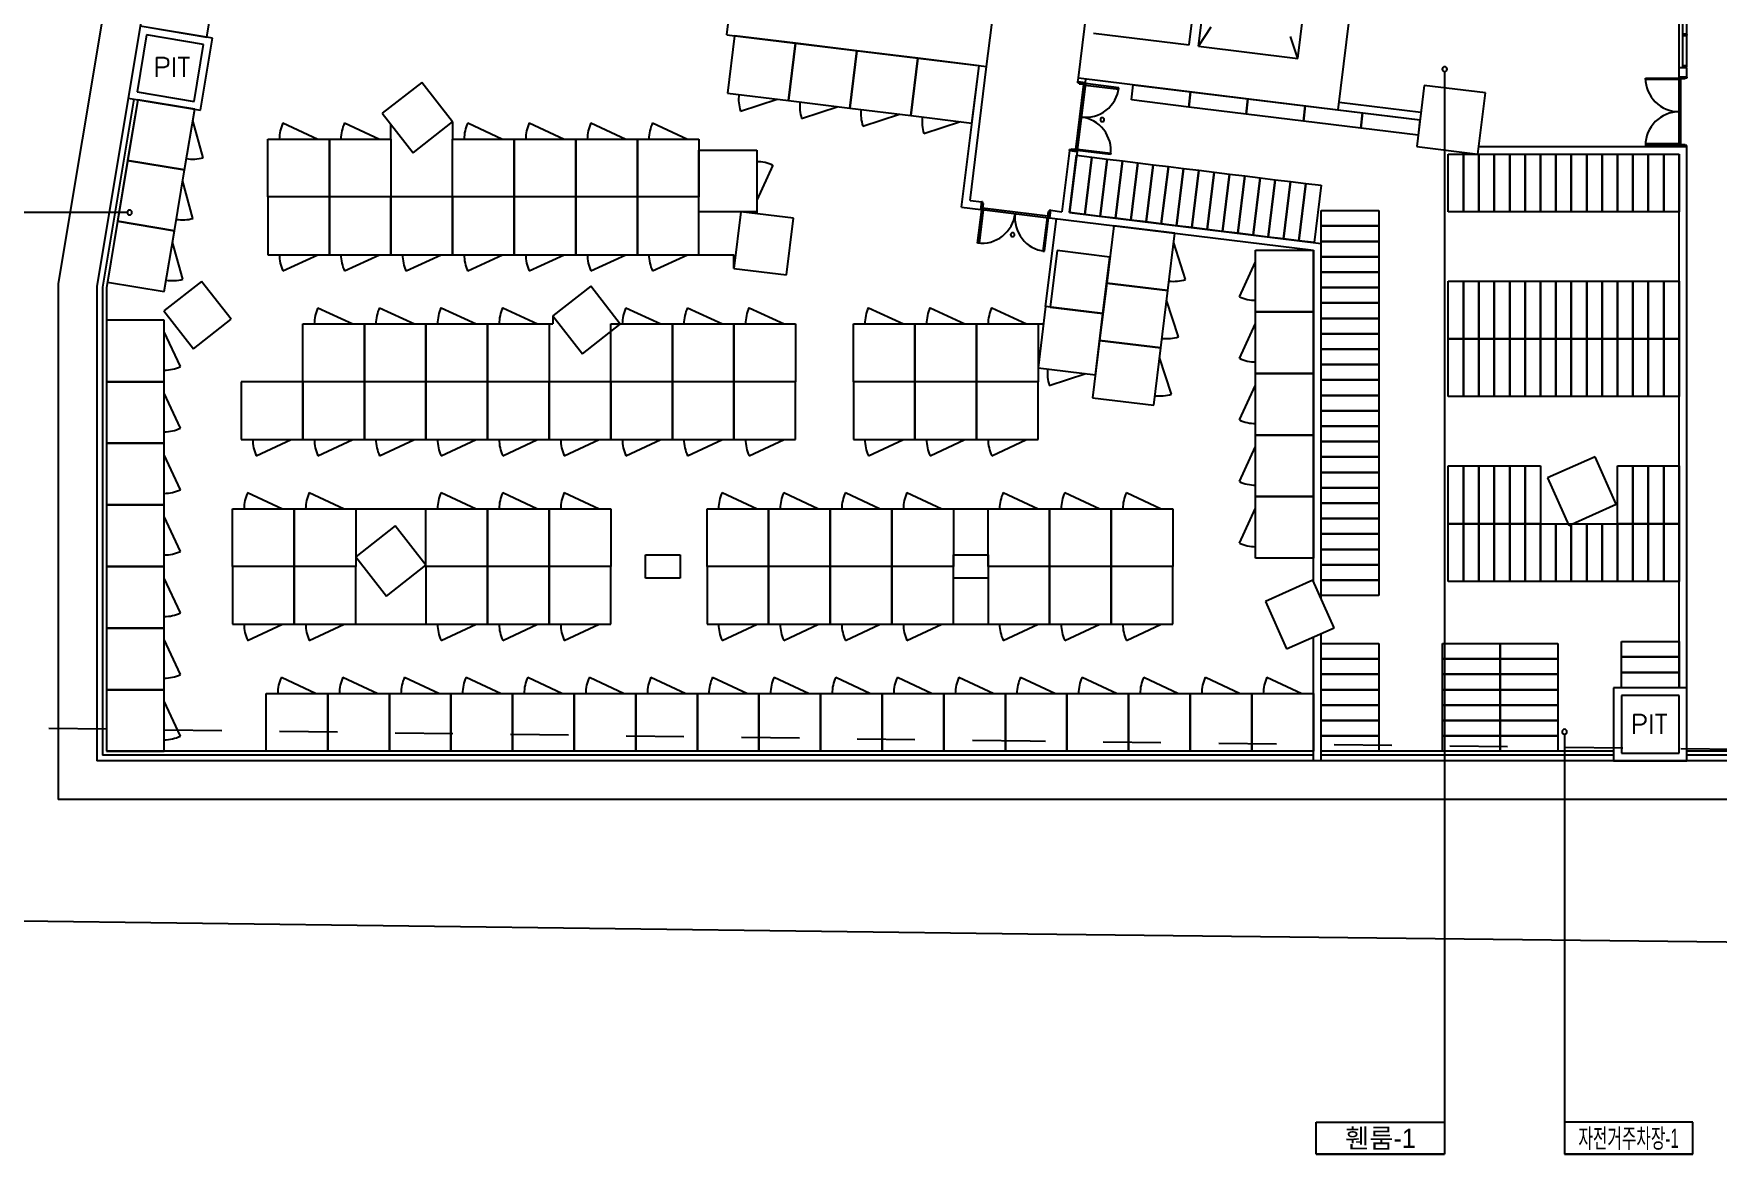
# Model space of a CAD drawing. Header units: millimetres. Extents: x -7614 to 421357, y 87385 to 341757.
# Drawn here: x 75330 to 119063, y 140557 to 169668 of the extents above; entities that cross this region are included whole.
import ezdxf
from ezdxf.enums import TextEntityAlignment as Align

# ---------------------------------------------------------------- set-up
doc = ezdxf.new("R2010")
doc.units = ezdxf.units.MM
doc.header["$LTSCALE"] = 600
doc.header["$MEASUREMENT"] = 0
doc.linetypes.add('HIDDEN', pattern=[2, 1, -1])
for name, color, linetype in [('e-plan', 9, 'CONTINUOUS'), ('e-room-box', 7, 'CONTINUOUS'), ('e-text', 6, 'CONTINUOUS')]:
    doc.layers.add(name, color=color, linetype=linetype)
doc.styles.add('kiahn', font='romans.shx', dxfattribs={"bigfont": 'cadhs.shx'})
doc.styles.add('돋움', font='Dotum.ttf')

msp = doc.modelspace()

# ---------------------------------------------------------------- linework, layer by layer
at = {"layer": 'e-plan'}
for p, q in [((79456, 184071), (75970, 163180)), ((80422, 183783), (76970, 163097)), ((93334, 169639), (94163, 176389)), ((100084, 168811), (100912, 175560)), ((102466, 168518), (103295, 175267)), ((105342, 169374), (106000, 174734)), ((105590, 169344), (106248, 174703)), ((108170, 169027), (108828, 174386)), ((109215, 167689), (110044, 174439)), ((118070, 168784), (118070, 173784)), ((118170, 168814), (118170, 173754)), ((118270, 168814), (118270, 173754)), ((79826, 169579), (80089, 171157)), ((78100, 169867), (77787, 167993)), ((79974, 169554), (78100, 169867)), ((78347, 169826), (79826, 169579)), ((78264, 169637), (78018, 168157)), ((79744, 169390), (78264, 169637)), ((79497, 167910), (79744, 169390)), ((79662, 167680), (79974, 169554)), ((93334, 169639), (100084, 168811)), ((93533, 169615), (93350, 168126)), ((95121, 169420), (93533, 169615)), ((94938, 167931), (95121, 169420)), ((95121, 169420), (94938, 167931)), ((96709, 169225), (95121, 169420)), ((102860, 169679), (105342, 169374)), ((105590, 169344), (108170, 169027)), ((118170, 169657), (118170, 169617)), ((118270, 169657), (118170, 169657)), ((118170, 169617), (118270, 169617)), ((118270, 169617), (118270, 169657)), ((96709, 169225), (96526, 167736)), ((96526, 167736), (96709, 169225)), ((98297, 169030), (96709, 169225)), ((98297, 169030), (98114, 167541)), ((98114, 167541), (98297, 169030)), ((99885, 168835), (98297, 169030)), ((99434, 165163), (99885, 168835)), ((99657, 165337), (100084, 168811)), ((99702, 167346), (99885, 168835)), ((118170, 168834), (118170, 168794)), ((118270, 168834), (118170, 168834)), ((118270, 168794), (118270, 168834)), ((85410, 168399), (84386, 167599)), ((86211, 167375), (85410, 168399)), ((102454, 168419), (102451, 168394)), ((102451, 168394), (102454, 168419)), ((102451, 168394), (102490, 168389)), ((102490, 168389), (102451, 168394)), ((102454, 168419), (102466, 168518)), ((102454, 168419), (102652, 168394)), ((102652, 168394), (102454, 168419)), ((102454, 168419), (102652, 168394)), ((102466, 168518), (109215, 167689)), ((102490, 168389), (102488, 168369)), ((102488, 168369), (102490, 168389)), ((102607, 168355), (102609, 168375)), ((102609, 168375), (102607, 168355)), ((102609, 168375), (102649, 168370)), ((102649, 168370), (102609, 168375)), ((102649, 168370), (102652, 168394)), ((102652, 168394), (102649, 168370)), ((102652, 168394), (102664, 168494)), ((117195, 168514), (118070, 168514)), ((117195, 168474), (117195, 168514)), ((118070, 168474), (117195, 168474)), ((118070, 168539), (118070, 168784)), ((118270, 168784), (118070, 168784)), ((118270, 168539), (118070, 168539)), ((118070, 168514), (118070, 168539)), ((118070, 168539), (118270, 168539)), ((118070, 166764), (118070, 168514)), ((118070, 168514), (118070, 168474)), ((118110, 168514), (118070, 168514)), ((118110, 168494), (118110, 168514)), ((118110, 168494), (118110, 166784)), ((118230, 168494), (118110, 168494)), ((118170, 168794), (118270, 168794)), ((118270, 168514), (118230, 168514)), ((118230, 168514), (118230, 168494)), ((118270, 168539), (118270, 168784)), ((118270, 168539), (118270, 168514)), ((77935, 167968), (77120, 163085)), ((78034, 167952), (77220, 163077)), ((78034, 167952), (77770, 166374)), ((77787, 167993), (79662, 167680)), ((78018, 168157), (79497, 167910)), ((79513, 167705), (78034, 167952)), ((93350, 168126), (94938, 167931)), ((93689, 167659), (94640, 167968)), ((102607, 168355), (102399, 166657)), ((102399, 166657), (102607, 168355)), ((102436, 166633), (102649, 168370)), ((102649, 168370), (102436, 166633)), ((102488, 168369), (102607, 168355)), ((102607, 168355), (102488, 168369)), ((102649, 168370), (102644, 168330)), ((102649, 168370), (102644, 168330)), ((102644, 168330), (103513, 168223)), ((102644, 168330), (103513, 168223)), ((103518, 168263), (102649, 168370)), ((103518, 168263), (102649, 168370)), ((103513, 168223), (103518, 168263)), ((103513, 168223), (103518, 168263)), ((103842, 167946), (103891, 168343)), ((105331, 167763), (103842, 167946)), ((103891, 168343), (105380, 168160)), ((105380, 168160), (105331, 167763)), ((105332, 167763), (105381, 168160)), ((105381, 168160), (106869, 167977)), ((106869, 167977), (106821, 167580)), ((106822, 167580), (106871, 167977)), ((106871, 167977), (108359, 167794)), ((111449, 168322), (111254, 166734)), ((113037, 168127), (111449, 168322)), ((112842, 166539), (113037, 168127)), ((79250, 166127), (79513, 167705)), ((84386, 167599), (85186, 166574)), ((94938, 167931), (96526, 167736)), ((95277, 167464), (96229, 167773)), ((96526, 167736), (98114, 167541)), ((96865, 167269), (97817, 167578)), ((98114, 167541), (99702, 167346)), ((106821, 167580), (105332, 167763)), ((108311, 167397), (106822, 167580)), ((108359, 167794), (108311, 167397)), ((108312, 167397), (108360, 167794)), ((108360, 167794), (109849, 167612)), ((109215, 167689), (111340, 167428)), ((109240, 167888), (111364, 167627)), ((109849, 167612), (109800, 167215)), ((109801, 167214), (109850, 167611)), ((109850, 167611), (111339, 167429)), ((79732, 166445), (79464, 167409)), ((81804, 167349), (82711, 166927)), ((83404, 167349), (84311, 166927)), ((84611, 166927), (84611, 167311)), ((85186, 166574), (86211, 167375)), ((86211, 167375), (86211, 166927)), ((86604, 167349), (87511, 166927)), ((88204, 167349), (89111, 166927)), ((89804, 167349), (90711, 166927)), ((91404, 167349), (92311, 166927)), ((98453, 167074), (99405, 167383)), ((109800, 167215), (108312, 167397)), ((111290, 167032), (109801, 167214)), ((111339, 167429), (111290, 167032)), ((81411, 166927), (83011, 166927)), ((81411, 165427), (81411, 166927)), ((83011, 166927), (83011, 165427)), ((83011, 166927), (84611, 166927)), ((83011, 165427), (83011, 166927)), ((84611, 166927), (84611, 165427)), ((86211, 166927), (87811, 166927)), ((86211, 165427), (86211, 166927)), ((87811, 166927), (87811, 165427)), ((87811, 166927), (89411, 166927)), ((87811, 165427), (87811, 166927)), ((89411, 166927), (89411, 165427)), ((89411, 166927), (91011, 166927)), ((89411, 165427), (89411, 166927)), ((91011, 166927), (91011, 165427)), ((91011, 166927), (92611, 166927)), ((91011, 165427), (91011, 166927)), ((92611, 166927), (92611, 165427)), ((92611, 165041), (92611, 166641)), ((92611, 166641), (94111, 166641)), ((94111, 166641), (94111, 165041)), ((102234, 166632), (102039, 165044)), ((102234, 166632), (102237, 166657)), ((102237, 166657), (102234, 166632)), ((102234, 166632), (102433, 166608)), ((102433, 166608), (102234, 166632)), ((102234, 166632), (102433, 166608)), ((102237, 166657), (102277, 166652)), ((102277, 166652), (102237, 166657)), ((102277, 166652), (102279, 166672)), ((102279, 166672), (102277, 166652)), ((102279, 166672), (102399, 166657)), ((102399, 166657), (102279, 166672)), ((102399, 166657), (102396, 166638)), ((102396, 166638), (102399, 166657)), ((102396, 166638), (102436, 166633)), ((102436, 166633), (102396, 166638)), ((102436, 166633), (102433, 166608)), ((102433, 166608), (102436, 166633)), ((102436, 166633), (102441, 166672)), ((102436, 166633), (102441, 166672)), ((103304, 166526), (102436, 166633)), ((103304, 166526), (102436, 166633)), ((102441, 166672), (103309, 166566)), ((102441, 166672), (103309, 166566)), ((111254, 166734), (112842, 166539)), ((112866, 166739), (118270, 166739)), ((118070, 166804), (117195, 166804)), ((117195, 166804), (117195, 166764)), ((117195, 166764), (118070, 166764)), ((118070, 166764), (118070, 166804)), ((118110, 166764), (118070, 166764)), ((118070, 166764), (118070, 166739)), ((118070, 166739), (118270, 166739)), ((118070, 166739), (118270, 166739)), ((118230, 166784), (118110, 166784)), ((118110, 166784), (118110, 166764)), ((118230, 166764), (118230, 166784)), ((118270, 166764), (118230, 166764)), ((118270, 166739), (118270, 166764)), ((118270, 151027), (118270, 166739)), ((77770, 166374), (77507, 164795)), ((77770, 166374), (79250, 166127)), ((79250, 166127), (77770, 166374)), ((94533, 166248), (94111, 165341)), ((102433, 166608), (102238, 165020)), ((102238, 165020), (102421, 166509)), ((102421, 166509), (102818, 166460)), ((102818, 166460), (102635, 164971)), ((102635, 164971), (102818, 166460)), ((102818, 166460), (103215, 166411)), ((103032, 164922), (103215, 166411)), ((103215, 166411), (103032, 164922)), ((103215, 166411), (103612, 166362)), ((103309, 166566), (103304, 166526)), ((103309, 166566), (103304, 166526)), ((103612, 166362), (103429, 164874)), ((103429, 164874), (103612, 166362)), ((103612, 166362), (104009, 166314)), ((103826, 164825), (104009, 166314)), ((104009, 166314), (103826, 164825)), ((104009, 166314), (104406, 166265)), ((104223, 164776), (104406, 166265)), ((104406, 166265), (104223, 164776)), ((104406, 166265), (104803, 166216)), ((104803, 166216), (104620, 164727)), ((104620, 164727), (104803, 166216)), ((104803, 166216), (105200, 166167)), ((112070, 166539), (112470, 166539)), ((112070, 165039), (112070, 166539)), ((112470, 166539), (112470, 165039)), ((112470, 166539), (112870, 166539)), ((112470, 165039), (112470, 166539)), ((112842, 166539), (118070, 166539)), ((112870, 166539), (113270, 166539)), ((112870, 165039), (112870, 166539)), ((112870, 166539), (112870, 165039)), ((113270, 166539), (113270, 165039)), ((113270, 166539), (113670, 166539)), ((113270, 165039), (113270, 166539)), ((113670, 166539), (113670, 165039)), ((113670, 166539), (114070, 166539)), ((113670, 165039), (113670, 166539)), ((114070, 166539), (114470, 166539)), ((114070, 165039), (114070, 166539)), ((114070, 166539), (114070, 165039)), ((114470, 166539), (114470, 165039)), ((114470, 166539), (114870, 166539)), ((114470, 165039), (114470, 166539)), ((114870, 166539), (114870, 165039)), ((114870, 166539), (115270, 166539)), ((114870, 165039), (114870, 166539)), ((115270, 166539), (115670, 166539)), ((115270, 165039), (115270, 166539)), ((115270, 166539), (115270, 165039)), ((115670, 166539), (116070, 166539)), ((115670, 165039), (115670, 166539)), ((115670, 166539), (115670, 165039)), ((116070, 166539), (116070, 165039)), ((116070, 166539), (116470, 166539)), ((116070, 165039), (116070, 166539)), ((116470, 166539), (116470, 165039)), ((116470, 166539), (116870, 166539)), ((116470, 165039), (116470, 166539)), ((116870, 166539), (117270, 166539)), ((116870, 165039), (116870, 166539)), ((116870, 166539), (116870, 165039)), ((117270, 166539), (117270, 165039)), ((117270, 166539), (117670, 166539)), ((117270, 165039), (117270, 166539)), ((117670, 166539), (117670, 165039)), ((117670, 166539), (118070, 166539)), ((117670, 165039), (117670, 166539)), ((118070, 152677), (118070, 166539)), ((118070, 166539), (118070, 165039)), ((78987, 164549), (79250, 166127)), ((79468, 164867), (79201, 165831)), ((105017, 164679), (105200, 166167)), ((105200, 166167), (105017, 164679)), ((105200, 166167), (105597, 166119)), ((105597, 166119), (105414, 164630)), ((105414, 164630), (105597, 166119)), ((105597, 166119), (105994, 166070)), ((105811, 164581), (105994, 166070)), ((105994, 166070), (105811, 164581)), ((105994, 166070), (106391, 166021)), ((106208, 164532), (106391, 166021)), ((106391, 166021), (106208, 164532)), ((106391, 166021), (106788, 165972)), ((106788, 165972), (106605, 164484)), ((106605, 164484), (106788, 165972)), ((106788, 165972), (107185, 165924)), ((107002, 164435), (107185, 165924)), ((107185, 165924), (107002, 164435)), ((107185, 165924), (107582, 165875)), ((107399, 164386), (107582, 165875)), ((107582, 165875), (107399, 164386)), ((107582, 165875), (107979, 165826)), ((107796, 164337), (107979, 165826)), ((107979, 165826), (107796, 164337)), ((107979, 165826), (108376, 165777)), ((108193, 164289), (108376, 165777)), ((108376, 165777), (108193, 164289)), ((108376, 165777), (108773, 165729)), ((83011, 165427), (81411, 165427)), ((81411, 165427), (81411, 163927)), ((83011, 165427), (81411, 165427)), ((83011, 163927), (83011, 165427)), ((84611, 165427), (83011, 165427)), ((83011, 165427), (83011, 163927)), ((84611, 165427), (83011, 165427)), ((84611, 163927), (84611, 165427)), ((86211, 165427), (84611, 165427)), ((84611, 165427), (84611, 163927)), ((86211, 163927), (86211, 165427)), ((87811, 165427), (86211, 165427)), ((86211, 165427), (86211, 163927)), ((87811, 165427), (86211, 165427)), ((87811, 163927), (87811, 165427)), ((89411, 165427), (87811, 165427)), ((87811, 165427), (87811, 163927)), ((89411, 165427), (87811, 165427)), ((89411, 163927), (89411, 165427)), ((91011, 165427), (89411, 165427)), ((89411, 165427), (89411, 163927)), ((91011, 165427), (89411, 165427)), ((91011, 163927), (91011, 165427)), ((92611, 165427), (91011, 165427)), ((91011, 165427), (91011, 163927)), ((92611, 165427), (91011, 165427)), ((92611, 163927), (92611, 165427)), ((99657, 165337), (99955, 165300)), ((108773, 165729), (108590, 164240)), ((94111, 165041), (92611, 165041)), ((93697, 165041), (93516, 163572)), ((95066, 164873), (93697, 165041)), ((94111, 165041), (94111, 164990)), ((94886, 163404), (95066, 164873)), ((99434, 165163), (99931, 165102)), ((99849, 164230), (99955, 165099)), ((99849, 164230), (99955, 165099)), ((99995, 165094), (99888, 164225)), ((99995, 165094), (99888, 164225)), ((99955, 165300), (99931, 165102)), ((99931, 165102), (99955, 165300)), ((99955, 165300), (99931, 165102)), ((99955, 165099), (99931, 165102)), ((99931, 165102), (99955, 165099)), ((99955, 165300), (99980, 165297)), ((99980, 165297), (99955, 165300)), ((99960, 165138), (99955, 165099)), ((99955, 165099), (99960, 165138)), ((99955, 165099), (101692, 164885)), ((99955, 165099), (101692, 164885)), ((99955, 165099), (99995, 165094)), ((99955, 165099), (99995, 165094)), ((99980, 165136), (99960, 165138)), ((99960, 165138), (99980, 165136)), ((99980, 165297), (99975, 165257)), ((99975, 165257), (99980, 165297)), ((99975, 165257), (99995, 165255)), ((99995, 165255), (99975, 165257)), ((99995, 165255), (99980, 165136)), ((99980, 165136), (99995, 165255)), ((101677, 164927), (99980, 165136)), ((101677, 164927), (99980, 165136)), ((101653, 164890), (101546, 164022)), ((101653, 164890), (101546, 164022)), ((101586, 164017), (101692, 164885)), ((101586, 164017), (101692, 164885)), ((101692, 164885), (101653, 164890)), ((101692, 164885), (101653, 164890)), ((101692, 165047), (101677, 164927)), ((101677, 164927), (101692, 165047)), ((101677, 164927), (101697, 164925)), ((101697, 164925), (101677, 164927)), ((101712, 165044), (101692, 165047)), ((101692, 165047), (101712, 165044)), ((101697, 164925), (101692, 164885)), ((101692, 164885), (101697, 164925)), ((101692, 164885), (101717, 164882)), ((101717, 164882), (101692, 164885)), ((101717, 165084), (101712, 165044)), ((101712, 165044), (101717, 165084)), ((101742, 165081), (101717, 165084)), ((101717, 165084), (101742, 165081)), ((101742, 165081), (101717, 164882)), ((101717, 164882), (101742, 165081)), ((101742, 165081), (101717, 164882)), ((101717, 164882), (108570, 164041)), ((101742, 165081), (102039, 165044)), ((102238, 165020), (108770, 164218)), ((102635, 164971), (102238, 165020)), ((103032, 164922), (102635, 164971)), ((103429, 164874), (103032, 164922)), ((103826, 164825), (103429, 164874)), ((108770, 164672), (108770, 165072)), ((108770, 165072), (110270, 165072)), ((110270, 165072), (110270, 164672)), ((112470, 165039), (112070, 165039)), ((112870, 165039), (112470, 165039)), ((113270, 165039), (112870, 165039)), ((113670, 165039), (113270, 165039)), ((114070, 165039), (113670, 165039)), ((114470, 165039), (114070, 165039)), ((114870, 165039), (114470, 165039)), ((115270, 165039), (114870, 165039)), ((115670, 165039), (115270, 165039)), ((116070, 165039), (115670, 165039)), ((116470, 165039), (116070, 165039)), ((116870, 165039), (116470, 165039)), ((117270, 165039), (116870, 165039)), ((117670, 165039), (117270, 165039)), ((118070, 165039), (117670, 165039)), ((77507, 164795), (77244, 163217)), ((78987, 164549), (77507, 164795)), ((77507, 164795), (78987, 164549)), ((78723, 162970), (78987, 164549)), ((101616, 162577), (101896, 164860)), ((103385, 164678), (103202, 163189)), ((104973, 164483), (103385, 164678)), ((104223, 164776), (103826, 164825)), ((104620, 164727), (104223, 164776)), ((105017, 164679), (104620, 164727)), ((104790, 162994), (104973, 164483)), ((105414, 164630), (105017, 164679)), ((105811, 164581), (105414, 164630)), ((106208, 164532), (105811, 164581)), ((106605, 164484), (106208, 164532)), ((107002, 164435), (106605, 164484)), ((107399, 164386), (107002, 164435)), ((110270, 164672), (108770, 164672)), ((108770, 164272), (108770, 164672)), ((108770, 164672), (110270, 164672)), ((110270, 164672), (110270, 164272)), ((79205, 163289), (78937, 164253)), ((99888, 164225), (99849, 164230)), ((99888, 164225), (99849, 164230)), ((101546, 164022), (101586, 164017)), ((101546, 164022), (101586, 164017)), ((101915, 164032), (101735, 162563)), ((103285, 163864), (101915, 164032)), ((105251, 163283), (104942, 164234)), ((107070, 162441), (107070, 164041)), ((107070, 164041), (108570, 164041)), ((107796, 164337), (107399, 164386)), ((108193, 164289), (107796, 164337)), ((108590, 164240), (108193, 164289)), ((108570, 155441), (108570, 164041)), ((108570, 164041), (108570, 162441)), ((110270, 164272), (108770, 164272)), ((108770, 163872), (108770, 164272)), ((108770, 164272), (110270, 164272)), ((108770, 154992), (108770, 164218)), ((110270, 164272), (110270, 163872)), ((81411, 163927), (83011, 163927)), ((81804, 163504), (82711, 163927)), ((83011, 163927), (84611, 163927)), ((83404, 163504), (84311, 163927)), ((84611, 163927), (86211, 163927)), ((85004, 163504), (85911, 163927)), ((86211, 163927), (87811, 163927)), ((86604, 163504), (87511, 163927)), ((87811, 163927), (89411, 163927)), ((88204, 163504), (89111, 163927)), ((89411, 163927), (91011, 163927)), ((89804, 163504), (90711, 163927)), ((91011, 163927), (92611, 163927)), ((91404, 163504), (92311, 163927)), ((92611, 163927), (93516, 163927)), ((93516, 163572), (93516, 163927)), ((93516, 163572), (94886, 163404)), ((103104, 162395), (103285, 163864)), ((106648, 162834), (107070, 163741)), ((108770, 163472), (108770, 163872)), ((108770, 163872), (110270, 163872)), ((110270, 163872), (108770, 163872)), ((110270, 163872), (110270, 163472)), ((75970, 163180), (75970, 149777)), ((77244, 163217), (78723, 162970)), ((79693, 163234), (78708, 162465)), ((80463, 162249), (79693, 163234)), ((103202, 163189), (103019, 161700)), ((103202, 163189), (104790, 162994)), ((104790, 162994), (103202, 163189)), ((110270, 163472), (108770, 163472)), ((108770, 163072), (108770, 163472)), ((108770, 163472), (110270, 163472)), ((110270, 163472), (110270, 163072)), ((112070, 163239), (112470, 163239)), ((112070, 161739), (112070, 163239)), ((112470, 163239), (112470, 161739)), ((112470, 163239), (112870, 163239)), ((112470, 161739), (112470, 163239)), ((112870, 163239), (112870, 161739)), ((112870, 163239), (113270, 163239)), ((112870, 161739), (112870, 163239)), ((113270, 163239), (113270, 161739)), ((113270, 163239), (113670, 163239)), ((113270, 161739), (113270, 163239)), ((113670, 163239), (113670, 161739)), ((113670, 163239), (114070, 163239)), ((113670, 161739), (113670, 163239)), ((114070, 163239), (114470, 163239)), ((114070, 161739), (114070, 163239)), ((114070, 163239), (114070, 161739)), ((114470, 163239), (114470, 161739)), ((114470, 163239), (114870, 163239)), ((114470, 161739), (114470, 163239)), ((114870, 163239), (115270, 163239)), ((114870, 161739), (114870, 163239)), ((114870, 163239), (114870, 161739)), ((115270, 163239), (115670, 163239)), ((115270, 161739), (115270, 163239)), ((115270, 163239), (115270, 161739)), ((115670, 163239), (116070, 163239)), ((115670, 161739), (115670, 163239)), ((115670, 163239), (115670, 161739)), ((116070, 163239), (116470, 163239)), ((116070, 161739), (116070, 163239)), ((116070, 163239), (116070, 161739)), ((116470, 163239), (116870, 163239)), ((116470, 161739), (116470, 163239)), ((116470, 163239), (116470, 161739)), ((116870, 163239), (117270, 163239)), ((116870, 161739), (116870, 163239)), ((116870, 163239), (116870, 161739)), ((117270, 163239), (117670, 163239)), ((117270, 161739), (117270, 163239)), ((117270, 163239), (117270, 161739)), ((117670, 163239), (118070, 163239)), ((117670, 161739), (117670, 163239)), ((117670, 163239), (117670, 161739)), ((118070, 163239), (118070, 161739)), ((76970, 163097), (76970, 150777)), ((77120, 163085), (77120, 150927)), ((77220, 163077), (77220, 151027)), ((89798, 163109), (88813, 162339)), ((90567, 162124), (89798, 163109)), ((104607, 161505), (104790, 162994)), ((105069, 161794), (104759, 162746)), ((108770, 162672), (108770, 163072)), ((108770, 163072), (110270, 163072)), ((110270, 163072), (108770, 163072)), ((110270, 163072), (110270, 162672)), ((78708, 162465), (79478, 161480)), ((79478, 161480), (80463, 162249)), ((82713, 162549), (83620, 162127)), ((84313, 162549), (85220, 162127)), ((85913, 162549), (86820, 162127)), ((87513, 162549), (88420, 162127)), ((88813, 162339), (88813, 162127)), ((88813, 162339), (89582, 161354)), ((90713, 162549), (91620, 162127)), ((92313, 162549), (93220, 162127)), ((93913, 162549), (94820, 162127)), ((97014, 162549), (97921, 162127)), ((98614, 162549), (99521, 162127)), ((100214, 162549), (101121, 162127)), ((101616, 162577), (101421, 160989)), ((103104, 162395), (101616, 162577)), ((101735, 162563), (103104, 162395)), ((102909, 160807), (103104, 162395)), ((107070, 160841), (107070, 162441)), ((107070, 162441), (108570, 162441)), ((108570, 162441), (107070, 162441)), ((108570, 162441), (108570, 160841)), ((110270, 162672), (108770, 162672)), ((108770, 162272), (108770, 162672)), ((108770, 162672), (110270, 162672)), ((108770, 161872), (108770, 162272)), ((108770, 162272), (110270, 162272)), ((110270, 162272), (108770, 162272)), ((110270, 162672), (110270, 162272)), ((110270, 162272), (110270, 161872)), ((78720, 162227), (77220, 162227)), ((77220, 162227), (77220, 160627)), ((78720, 160627), (78720, 162227)), ((79143, 161020), (78720, 161927)), ((82320, 162127), (83920, 162127)), ((82320, 160627), (82320, 162127)), ((83920, 162127), (83920, 160627)), ((83920, 162127), (85520, 162127)), ((83920, 160627), (83920, 162127)), ((85520, 162127), (85520, 160627)), ((85520, 162127), (87120, 162127)), ((85520, 160627), (85520, 162127)), ((87120, 162127), (87120, 160627)), ((87120, 162127), (88720, 162127)), ((87120, 160627), (87120, 162127)), ((88720, 162127), (88813, 162127, 0)), ((88720, 162127), (88720, 160627)), ((89582, 161354), (90567, 162124)), ((90320, 162127), (91920, 162127)), ((90320, 160627), (90320, 162127)), ((91920, 162127), (91920, 160627)), ((91920, 162127), (93520, 162127)), ((91920, 160627), (91920, 162127)), ((93520, 162127), (93520, 160627)), ((93520, 162127), (95120, 162127)), ((93520, 160627), (93520, 162127)), ((95120, 162127), (95120, 160627)), ((96621, 162127), (98221, 162127)), ((96621, 160627), (96621, 162127)), ((98221, 162127), (98221, 160627)), ((98221, 162127), (99821, 162127)), ((98221, 160627), (98221, 162127)), ((99821, 162127), (99821, 160627)), ((99821, 162127), (101421, 162127)), ((99821, 160627), (99821, 162127)), ((101421, 162127), (101560, 162127)), ((101421, 162127), (101421, 160627)), ((106648, 161234), (107070, 162141)), ((108770, 161472), (108770, 161872)), ((108770, 161872), (110270, 161872)), ((110270, 161872), (108770, 161872)), ((110270, 161872), (110270, 161472)), ((103019, 161700), (102836, 160211)), ((103019, 161700), (104607, 161505)), ((104607, 161505), (103019, 161700)), ((104424, 160016), (104607, 161505)), ((110270, 161472), (108770, 161472)), ((108770, 161072), (108770, 161472)), ((108770, 161472), (110270, 161472)), ((110270, 161472), (110270, 161072)), ((112470, 161739), (112070, 161739)), ((112070, 161739), (112470, 161739)), ((112070, 160239), (112070, 161739)), ((112870, 161739), (112470, 161739)), ((112470, 161739), (112870, 161739)), ((112470, 160239), (112470, 161739)), ((112470, 161739), (112470, 160239)), ((113270, 161739), (112870, 161739)), ((112870, 161739), (112870, 160239)), ((112870, 161739), (113270, 161739)), ((112870, 160239), (112870, 161739)), ((113670, 161739), (113270, 161739)), ((113270, 161739), (113270, 160239)), ((113270, 161739), (113670, 161739)), ((113270, 160239), (113270, 161739)), ((114070, 161739), (113670, 161739)), ((113670, 161739), (114070, 161739)), ((113670, 160239), (113670, 161739)), ((113670, 161739), (113670, 160239)), ((114470, 161739), (114070, 161739)), ((114070, 161739), (114070, 160239)), ((114070, 161739), (114470, 161739)), ((114070, 160239), (114070, 161739)), ((114870, 161739), (114470, 161739)), ((114470, 161739), (114470, 160239)), ((114470, 161739), (114870, 161739)), ((114470, 160239), (114470, 161739)), ((115270, 161739), (114870, 161739)), ((114870, 161739), (115270, 161739)), ((114870, 160239), (114870, 161739)), ((114870, 161739), (114870, 160239)), ((115670, 161739), (115270, 161739)), ((115270, 161739), (115670, 161739)), ((115270, 160239), (115270, 161739)), ((115270, 161739), (115270, 160239)), ((116070, 161739), (115670, 161739)), ((115670, 161739), (116070, 161739)), ((115670, 160239), (115670, 161739)), ((115670, 161739), (115670, 160239)), ((116470, 161739), (116070, 161739)), ((116070, 161739), (116470, 161739)), ((116070, 160239), (116070, 161739)), ((116070, 161739), (116070, 160239)), ((116870, 161739), (116470, 161739)), ((116470, 161739), (116870, 161739)), ((116470, 160239), (116470, 161739)), ((116470, 161739), (116470, 160239)), ((117270, 161739), (116870, 161739)), ((116870, 161739), (117270, 161739)), ((116870, 160239), (116870, 161739)), ((116870, 161739), (116870, 160239)), ((117670, 161739), (117270, 161739)), ((117270, 161739), (117670, 161739)), ((117270, 160239), (117270, 161739)), ((117270, 161739), (117270, 160239)), ((118070, 161739), (117670, 161739)), ((117670, 161739), (118070, 161739)), ((117670, 160239), (117670, 161739)), ((117670, 161739), (117670, 160239)), ((118070, 161739), (118070, 160239)), ((101421, 160989), (102909, 160807)), ((104886, 160305), (104577, 161257)), ((108770, 160672), (108770, 161072)), ((108770, 161072), (110270, 161072)), ((110270, 161072), (108770, 161072)), ((110270, 161072), (110270, 160672)), ((78720, 160627), (77220, 160627)), ((77220, 160627), (77220, 159027)), ((77220, 160627), (78720, 160627)), ((78720, 159027), (78720, 160627)), ((82320, 160627), (80720, 160627)), ((80720, 160627), (80720, 159127)), ((83920, 160627), (82320, 160627)), ((82320, 160627), (82320, 159127)), ((83920, 160627), (82320, 160627)), ((82320, 159127), (82320, 160627)), ((83920, 159127), (83920, 160627)), ((85520, 160627), (83920, 160627)), ((83920, 160627), (83920, 159127)), ((85520, 160627), (83920, 160627)), ((85520, 159127), (85520, 160627)), ((87120, 160627), (85520, 160627)), ((85520, 160627), (85520, 159127)), ((87120, 160627), (85520, 160627)), ((87120, 159127), (87120, 160627)), ((88720, 160627), (87120, 160627)), ((87120, 160627), (87120, 159127)), ((88720, 160627), (87120, 160627)), ((88720, 159127), (88720, 160627)), ((90320, 160627), (88720, 160627)), ((88720, 160627), (88720, 159127)), ((90320, 159127), (90320, 160627)), ((91920, 160627), (90320, 160627)), ((90320, 160627), (90320, 159127)), ((91920, 160627), (90320, 160627)), ((91920, 159127), (91920, 160627)), ((93520, 160627), (91920, 160627)), ((91920, 160627), (91920, 159127)), ((93520, 160627), (91920, 160627)), ((93520, 159127), (93520, 160627)), ((95120, 160627), (93520, 160627)), ((93520, 160627), (93520, 159127)), ((95120, 160627), (93520, 160627)), ((95120, 159127), (95120, 160627)), ((98221, 160627), (96621, 160627)), ((96621, 160627), (96621, 159127)), ((98221, 160627), (96621, 160627)), ((98221, 159127), (98221, 160627)), ((99821, 160627), (98221, 160627)), ((98221, 160627), (98221, 159127)), ((99821, 160627), (98221, 160627)), ((99821, 159127), (99821, 160627)), ((101421, 160627), (99821, 160627)), ((99821, 160627), (99821, 159127)), ((101421, 160627), (99821, 160627)), ((101421, 159127), (101421, 160627)), ((101710, 160528), (102661, 160837)), ((106648, 159634), (107070, 160541)), ((107070, 159241), (107070, 160841)), ((107070, 160841), (108570, 160841)), ((108570, 160841), (107070, 160841)), ((108570, 160841), (108570, 159241)), ((108770, 160272), (108770, 160672)), ((108770, 160672), (110270, 160672)), ((110270, 160672), (108770, 160672)), ((110270, 160672), (110270, 160272)), ((79143, 159420), (78720, 160327)), ((102836, 160211), (104424, 160016)), ((108770, 159872), (108770, 160272)), ((108770, 160272), (110270, 160272)), ((110270, 160272), (108770, 160272)), ((110270, 160272), (110270, 159872)), ((112470, 160239), (112070, 160239)), ((112870, 160239), (112470, 160239)), ((113270, 160239), (112870, 160239)), ((113670, 160239), (113270, 160239)), ((114070, 160239), (113670, 160239)), ((114470, 160239), (114070, 160239)), ((114870, 160239), (114470, 160239)), ((115270, 160239), (114870, 160239)), ((115670, 160239), (115270, 160239)), ((116070, 160239), (115670, 160239)), ((116470, 160239), (116070, 160239)), ((116870, 160239), (116470, 160239)), ((117270, 160239), (116870, 160239)), ((117670, 160239), (117270, 160239)), ((118070, 160239), (117670, 160239)), ((110270, 159872), (108770, 159872)), ((108770, 159472), (108770, 159872)), ((108770, 159872), (110270, 159872)), ((110270, 159872), (110270, 159472)), ((108570, 159241), (107070, 159241)), ((107070, 157641), (107070, 159241)), ((107070, 159241), (108570, 159241)), ((108570, 159241), (108570, 157641)), ((110270, 159472), (108770, 159472)), ((108770, 159072), (108770, 159472)), ((108770, 159472), (110270, 159472)), ((110270, 159472), (110270, 159072)), ((78720, 159027), (77220, 159027)), ((77220, 159027), (77220, 157427)), ((77220, 159027), (78720, 159027)), ((78720, 157427), (78720, 159027)), ((80720, 159127), (82320, 159127)), ((81113, 158704), (82020, 159127)), ((82320, 159127), (83920, 159127)), ((82713, 158704), (83620, 159127)), ((83920, 159127), (85520, 159127)), ((84313, 158704), (85220, 159127)), ((85520, 159127), (87120, 159127)), ((85913, 158704), (86820, 159127)), ((87120, 159127), (88720, 159127)), ((87513, 158704), (88420, 159127)), ((88720, 159127), (90320, 159127)), ((89113, 158704), (90020, 159127)), ((90320, 159127), (91920, 159127)), ((90713, 158704), (91620, 159127)), ((91920, 159127), (93520, 159127)), ((92313, 158704), (93220, 159127)), ((93520, 159127), (95120, 159127)), ((93913, 158704), (94820, 159127)), ((96621, 159127), (98221, 159127)), ((97014, 158704), (97921, 159127)), ((98221, 159127), (99821, 159127)), ((98614, 158704), (99521, 159127)), ((99821, 159127), (101421, 159127)), ((100214, 158704), (101121, 159127)), ((106648, 158034), (107070, 158941)), ((108770, 158672), (108770, 159072)), ((108770, 159072), (110270, 159072)), ((110270, 159072), (108770, 159072)), ((110270, 159072), (110270, 158672)), ((79143, 157820), (78720, 158727)), ((110270, 158672), (108770, 158672)), ((108770, 158272), (108770, 158672)), ((108770, 158672), (110270, 158672)), ((110270, 158672), (110270, 158272)), ((112070, 158439), (112470, 158439)), ((112070, 156939), (112070, 158439)), ((112470, 158439), (112470, 156939)), ((112470, 158439), (112870, 158439)), ((112470, 156939), (112470, 158439)), ((112870, 158439), (112870, 156939)), ((112870, 158439), (113270, 158439)), ((112870, 156939), (112870, 158439)), ((113270, 158439), (113270, 156939)), ((113270, 158439), (113670, 158439)), ((113270, 156939), (113270, 158439)), ((113670, 158439), (113670, 156939)), ((113670, 158439), (114070, 158439)), ((113670, 156939), (113670, 158439)), ((114070, 158439), (114070, 156939)), ((114070, 158439), (114470, 158439)), ((114070, 156939), (114070, 158439)), ((114470, 158439), (114470, 156939)), ((115886, 158679), (114653, 158130)), ((116435, 157445), (115886, 158679)), ((116470, 158439), (116870, 158439)), ((116470, 156939), (116470, 158439)), ((116870, 158439), (117270, 158439)), ((116870, 156939), (116870, 158439)), ((116870, 158439), (116870, 156939)), ((117270, 158439), (117670, 158439)), ((117270, 156939), (117270, 158439)), ((117270, 158439), (117270, 156939)), ((117670, 158439), (118070, 158439)), ((117670, 156939), (117670, 158439)), ((117670, 158439), (117670, 156939)), ((118070, 158439), (118070, 156939)), ((108770, 157872), (108770, 158272)), ((108770, 158272), (110270, 158272)), ((110270, 158272), (108770, 158272)), ((110270, 158272), (110270, 157872)), ((114653, 158130), (115202, 156896)), ((80888, 157749), (81795, 157327)), ((82488, 157749), (83395, 157327)), ((85913, 157749), (86820, 157327)), ((87513, 157749), (88420, 157327)), ((89113, 157749), (90020, 157327)), ((93214, 157749), (94120, 157327)), ((94814, 157749), (95720, 157327)), ((96414, 157749), (97320, 157327)), ((98014, 157749), (98920, 157327)), ((100514, 157749), (101420, 157327)), ((102114, 157749), (103020, 157327)), ((103714, 157749), (104620, 157327)), ((107070, 156041), (107070, 157641)), ((107070, 157641), (108570, 157641)), ((108570, 157641), (107070, 157641)), ((108570, 157641), (108570, 156041)), ((108770, 157472), (108770, 157872)), ((108770, 157872), (110270, 157872)), ((110270, 157872), (108770, 157872)), ((110270, 157472), (108770, 157472)), ((108770, 157072), (108770, 157472)), ((108770, 157472), (110270, 157472)), ((110270, 157872), (110270, 157472)), ((110270, 157472), (110270, 157072)), ((115202, 156896), (116435, 157445)), ((78720, 157427), (77220, 157427)), ((77220, 157427), (77220, 155827)), ((77220, 157427), (78720, 157427)), ((78720, 155827), (78720, 157427)), ((79143, 156220), (78720, 157127)), ((80495, 157327), (82095, 157327)), ((80495, 155827), (80495, 157327)), ((82095, 157327), (83695, 157327)), ((82095, 155827), (82095, 157327)), ((82095, 157327), (82095, 155827)), ((83695, 157327), (85520, 157327)), ((83695, 157327), (83695, 155827)), ((85520, 157327), (87120, 157327)), ((85520, 155827), (85520, 157327)), ((87120, 157327), (88720, 157327)), ((87120, 155827), (87120, 157327)), ((87120, 157327), (87120, 155827)), ((88720, 157327), (90320, 157327)), ((88720, 155827), (88720, 157327)), ((88720, 157327), (88720, 155827)), ((90320, 157327), (90320, 155827)), ((92820, 157327), (94420, 157327)), ((92820, 155827), (92820, 157327)), ((94420, 157327), (94420, 155827)), ((94420, 157327), (96020, 157327)), ((94420, 155827), (94420, 157327)), ((96020, 157327), (96020, 155827)), ((96020, 157327), (97620, 157327)), ((96020, 155827), (96020, 157327)), ((97620, 157327), (97620, 155827)), ((97620, 157327), (99220, 157327)), ((97620, 155827), (97620, 157327)), ((99220, 157327), (100120, 157327)), ((99220, 157327), (99220, 155827)), ((100120, 157327), (101720, 157327)), ((100120, 155827), (100120, 157327)), ((101720, 157327), (101720, 155827)), ((101720, 157327), (103320, 157327)), ((101720, 155827), (101720, 157327)), ((103320, 157327), (103320, 155827)), ((103320, 157327), (104920, 157327)), ((103320, 155827), (103320, 157327)), ((104920, 157327), (104920, 155827)), ((106648, 156434), (107070, 157341)), ((110270, 157072), (108770, 157072)), ((108770, 156672), (108770, 157072)), ((108770, 157072), (110270, 157072)), ((110270, 157072), (110270, 156672)), ((84719, 156882), (83695, 156082)), ((85520, 155858), (84719, 156882)), ((108770, 156272), (108770, 156672)), ((108770, 156672), (110270, 156672)), ((110270, 156672), (108770, 156672)), ((110270, 156672), (110270, 156272)), ((112070, 156939), (112470, 156939)), ((112070, 155439), (112070, 156939)), ((112470, 156939), (112070, 156939)), ((112470, 156939), (112470, 155439)), ((112470, 156939), (112870, 156939)), ((112470, 155439), (112470, 156939)), ((112870, 156939), (112470, 156939)), ((112870, 156939), (112870, 155439)), ((112870, 156939), (113270, 156939)), ((112870, 155439), (112870, 156939)), ((113270, 156939), (112870, 156939)), ((113270, 156939), (113270, 155439)), ((113270, 156939), (113670, 156939)), ((113270, 155439), (113270, 156939)), ((113670, 156939), (113270, 156939)), ((113670, 156939), (113670, 155439)), ((113670, 156939), (114070, 156939)), ((113670, 155439), (113670, 156939)), ((114070, 156939), (113670, 156939)), ((114070, 156939), (114070, 155439)), ((114070, 156939), (114470, 156939)), ((114070, 155439), (114070, 156939)), ((114470, 156939), (114070, 156939)), ((114470, 156939), (114470, 155439)), ((114470, 156939), (114870, 156939)), ((114470, 155439), (114470, 156939)), ((114870, 156939), (115270, 156939)), ((114870, 155439), (114870, 156939)), ((114870, 156939), (114870, 155439)), ((115270, 156939), (115670, 156939)), ((115270, 155439), (115270, 156939)), ((115270, 156939), (115270, 155439)), ((115670, 156939), (116070, 156939)), ((115670, 155439), (115670, 156939)), ((115670, 156939), (115670, 155439)), ((116070, 156939), (116470, 156939)), ((116070, 155439), (116070, 156939)), ((116070, 156939), (116070, 155439)), ((116470, 156939), (116870, 156939)), ((116470, 155439), (116470, 156939)), ((116470, 156939), (116470, 155439)), ((116870, 156939), (116470, 156939)), ((116870, 156939), (117270, 156939)), ((116870, 155439), (116870, 156939)), ((116870, 156939), (116870, 155439)), ((117270, 156939), (116870, 156939)), ((117270, 156939), (117670, 156939)), ((117270, 155439), (117270, 156939)), ((117270, 156939), (117270, 155439)), ((117670, 156939), (117270, 156939)), ((117670, 156939), (118070, 156939)), ((117670, 155439), (117670, 156939)), ((117670, 156939), (117670, 155439)), ((118070, 156939), (117670, 156939)), ((118070, 156939), (118070, 155439)), ((108770, 155872), (108770, 156272)), ((108770, 156272), (110270, 156272)), ((110270, 156272), (108770, 156272)), ((110270, 156272), (110270, 155872)), ((78720, 155827), (77220, 155827)), ((77220, 155827), (77220, 154227)), ((77220, 155827), (78720, 155827)), ((78720, 154227), (78720, 155827)), ((82095, 155827), (80495, 155827)), ((80495, 155827), (80495, 154327)), ((82095, 155827), (80495, 155827)), ((83695, 155827), (82095, 155827)), ((82095, 155827), (82095, 154327)), ((82095, 154327), (82095, 155827)), ((83695, 155827), (82095, 155827)), ((83695, 156082), (84495, 155058)), ((83695, 154327), (83695, 155827)), ((84495, 155058), (85520, 155858)), ((87120, 155827), (85520, 155827)), ((85520, 155827), (85520, 154327)), ((87120, 155827), (85520, 155827)), ((88720, 155827), (87120, 155827)), ((87120, 155827), (87120, 154327)), ((88720, 155827), (87120, 155827)), ((87120, 154327), (87120, 155827)), ((90320, 155827), (88720, 155827)), ((88720, 155827), (88720, 154327)), ((90320, 155827), (88720, 155827)), ((88720, 154327), (88720, 155827)), ((90320, 154327), (90320, 155827)), ((94420, 155827), (92820, 155827)), ((92820, 155827), (92820, 154327)), ((94420, 155827), (92820, 155827)), ((94420, 154327), (94420, 155827)), ((96020, 155827), (94420, 155827)), ((94420, 155827), (94420, 154327)), ((96020, 155827), (94420, 155827)), ((96020, 154327), (96020, 155827)), ((97620, 155827), (96020, 155827)), ((96020, 155827), (96020, 154327)), ((97620, 155827), (96020, 155827)), ((97620, 154327), (97620, 155827)), ((99220, 155827), (97620, 155827)), ((97620, 155827), (97620, 154327)), ((99220, 155827), (97620, 155827)), ((99220, 154327), (99220, 155827)), ((101720, 155827), (100120, 155827)), ((100120, 155827), (100120, 154327)), ((101720, 155827), (100120, 155827)), ((101720, 154327), (101720, 155827)), ((103320, 155827), (101720, 155827)), ((101720, 155827), (101720, 154327)), ((103320, 155827), (101720, 155827)), ((103320, 154327), (103320, 155827)), ((104920, 155827), (103320, 155827)), ((103320, 155827), (103320, 154327)), ((104920, 155827), (103320, 155827)), ((104920, 154327), (104920, 155827)), ((108570, 156041), (107070, 156041)), ((108770, 155472), (108770, 155872)), ((108770, 155872), (110270, 155872)), ((110270, 155872), (108770, 155872)), ((110270, 155872), (110270, 155472)), ((79143, 154620), (78720, 155527)), ((108557, 155470), (107324, 154921)), ((109107, 154237), (108557, 155470)), ((108770, 155072), (108770, 155472)), ((108770, 155472), (110270, 155472)), ((110270, 155472), (108770, 155472)), ((110270, 155472), (110270, 155072)), ((112470, 155439), (112070, 155439)), ((112870, 155439), (112470, 155439)), ((113270, 155439), (112870, 155439)), ((113670, 155439), (113270, 155439)), ((114070, 155439), (113670, 155439)), ((114470, 155439), (114070, 155439)), ((114870, 155439), (114470, 155439)), ((115270, 155439), (114870, 155439)), ((115670, 155439), (115270, 155439)), ((116070, 155439), (115670, 155439)), ((116470, 155439), (116070, 155439)), ((116870, 155439), (116470, 155439)), ((117270, 155439), (116870, 155439)), ((117670, 155439), (117270, 155439)), ((118070, 155439), (117670, 155439)), ((107324, 154921), (107873, 153688)), ((110270, 155072), (108770, 155072)), ((78720, 154227), (77220, 154227)), ((77220, 154227), (77220, 152627)), ((77220, 154227), (78720, 154227)), ((78720, 152627), (78720, 154227)), ((80495, 154327), (82095, 154327)), ((80888, 153904), (81795, 154327)), ((82095, 154327), (83695, 154327)), ((82488, 153904), (83395, 154327)), ((83695, 154327), (85520, 154327)), ((85520, 154327), (87120, 154327)), ((85913, 153904), (86820, 154327)), ((87120, 154327), (88720, 154327)), ((87513, 153904), (88420, 154327)), ((88720, 154327), (90320, 154327)), ((89113, 153904), (90020, 154327)), ((92820, 154327), (94420, 154327)), ((93214, 153904), (94120, 154327)), ((94420, 154327), (96020, 154327)), ((94814, 153904), (95720, 154327)), ((96020, 154327), (97620, 154327)), ((96414, 153904), (97320, 154327)), ((97620, 154327), (99220, 154327)), ((98014, 153904), (98920, 154327)), ((99220, 154327), (100120, 154327)), ((100120, 154327), (101720, 154327)), ((100514, 153904), (101420, 154327)), ((101720, 154327), (103320, 154327)), ((102114, 153904), (103020, 154327)), ((103320, 154327), (104920, 154327)), ((103714, 153904), (104620, 154327)), ((107873, 153688), (109107, 154237)), ((108570, 150777), (108570, 153998)), ((108770, 150777), (108770, 154087)), ((79143, 153020), (78720, 153927)), ((108770, 153427), (108770, 153827)), ((108770, 153827), (110270, 153827)), ((110270, 153827), (110270, 153427)), ((111920, 153427), (111920, 153827)), ((111920, 153827), (113420, 153827)), ((113420, 153827), (113420, 153427)), ((113420, 153427), (113420, 153827)), ((113420, 153827), (114920, 153827)), ((114920, 153827), (114920, 153427)), ((116570, 153477), (116570, 153877)), ((116570, 153877), (118070, 153877)), ((118070, 153877), (118070, 153477)), ((110270, 153427), (108770, 153427)), ((108770, 153027), (108770, 153427)), ((108770, 153427), (110270, 153427)), ((110270, 153427), (110270, 153027)), ((113420, 153427), (111920, 153427)), ((111920, 153027), (111920, 153427)), ((111920, 153427), (113420, 153427)), ((113420, 153427), (113420, 153027)), ((114920, 153427), (113420, 153427)), ((113420, 153027), (113420, 153427)), ((113420, 153427), (114920, 153427)), ((114920, 153427), (114920, 153027)), ((118070, 153477), (116570, 153477)), ((116570, 153077), (116570, 153477)), ((116570, 153477), (118070, 153477)), ((118070, 153077), (116570, 153077)), ((116570, 152677), (116570, 153077)), ((116570, 153077), (118070, 153077)), ((118070, 153477), (118070, 153077)), ((118070, 153077), (118070, 152677)), ((81764, 152949), (82670, 152527)), ((83364, 152949), (84270, 152527)), ((84964, 152949), (85870, 152527)), ((86564, 152949), (87470, 152527)), ((88164, 152949), (89070, 152527)), ((89764, 152949), (90670, 152527)), ((91364, 152949), (92270, 152527)), ((92964, 152949), (93870, 152527)), ((94564, 152949), (95470, 152527)), ((96164, 152949), (97070, 152527)), ((97764, 152949), (98670, 152527)), ((99364, 152949), (100270, 152527)), ((100964, 152949), (101870, 152527)), ((102564, 152949), (103470, 152527)), ((104164, 152949), (105070, 152527)), ((105764, 152949), (106670, 152527)), ((107364, 152949), (108270, 152527)), ((108770, 152627), (108770, 153027)), ((108770, 153027), (110270, 153027)), ((110270, 153027), (108770, 153027)), ((110270, 153027), (110270, 152627)), ((113420, 153027), (111920, 153027)), ((111920, 152627), (111920, 153027)), ((111920, 153027), (113420, 153027)), ((113420, 153027), (113420, 152627)), ((114920, 153027), (113420, 153027)), ((113420, 152627), (113420, 153027)), ((113420, 153027), (114920, 153027)), ((114920, 153027), (114920, 152627)), ((118270, 152677), (116370, 152677)), ((116370, 152677), (116370, 150777)), ((118070, 152677), (116570, 152677)), ((118270, 150777), (118270, 152677)), ((78720, 152627), (77220, 152627)), ((77220, 152627), (77220, 151027)), ((77220, 152627), (78720, 152627)), ((78720, 151027), (78720, 152627)), ((79143, 151420), (78720, 152327)), ((81370, 152527), (82970, 152527)), ((81370, 151027), (81370, 152527)), ((82970, 152527), (82970, 151027)), ((82970, 152527), (84570, 152527)), ((82970, 151027), (82970, 152527)), ((84570, 152527), (84570, 151027)), ((84570, 152527), (86170, 152527)), ((84570, 151027), (84570, 152527)), ((86170, 152527), (86170, 151027)), ((86170, 152527), (87770, 152527)), ((86170, 151027), (86170, 152527)), ((87770, 152527), (87770, 151027)), ((87770, 152527), (89370, 152527)), ((87770, 151027), (87770, 152527)), ((89370, 152527), (89370, 151027)), ((89370, 152527), (90970, 152527)), ((89370, 151027), (89370, 152527)), ((90970, 152527), (90970, 151027)), ((90970, 152527), (92570, 152527)), ((90970, 151027), (90970, 152527)), ((92570, 152527), (92570, 151027)), ((92570, 152527), (94170, 152527)), ((92570, 151027), (92570, 152527)), ((94170, 152527), (94170, 151027)), ((94170, 152527), (95770, 152527)), ((94170, 151027), (94170, 152527)), ((95770, 152527), (95770, 151027)), ((95770, 152527), (97370, 152527)), ((95770, 151027), (95770, 152527)), ((97370, 152527), (97370, 151027)), ((97370, 152527), (98970, 152527)), ((97370, 151027), (97370, 152527)), ((98970, 152527), (98970, 151027)), ((98970, 152527), (100570, 152527)), ((98970, 151027), (98970, 152527)), ((100570, 152527), (100570, 151027)), ((100570, 152527), (102170, 152527)), ((100570, 151027), (100570, 152527)), ((102170, 152527), (102170, 151027)), ((102170, 152527), (103770, 152527)), ((102170, 151027), (102170, 152527)), ((103770, 152527), (103770, 151027)), ((103770, 152527), (105370, 152527)), ((103770, 151027), (103770, 152527)), ((105370, 152527), (105370, 151027)), ((105370, 152527), (106970, 152527)), ((105370, 151027), (105370, 152527)), ((106970, 152527), (108570, 152527)), ((106970, 151027), (106970, 152527)), ((106970, 152527), (106970, 151027)), ((108570, 152527), (108570, 151027)), ((108770, 152227), (108770, 152627)), ((108770, 152627), (110270, 152627)), ((110270, 152627), (108770, 152627)), ((108770, 151827), (108770, 152227)), ((108770, 152227), (110270, 152227)), ((110270, 152227), (108770, 152227)), ((110270, 152627), (110270, 152227)), ((110270, 152227), (110270, 151827)), ((113420, 152627), (111920, 152627)), ((111920, 152227), (111920, 152627)), ((111920, 152627), (113420, 152627)), ((113420, 152227), (111920, 152227)), ((111920, 151827), (111920, 152227)), ((111920, 152227), (113420, 152227)), ((113420, 152627), (113420, 152227)), ((114920, 152627), (113420, 152627)), ((113420, 152227), (113420, 152627)), ((113420, 152627), (114920, 152627)), ((113420, 152227), (113420, 151827)), ((114920, 152227), (113420, 152227)), ((113420, 151827), (113420, 152227)), ((113420, 152227), (114920, 152227)), ((114920, 152627), (114920, 152227)), ((114920, 152227), (114920, 151827)), ((118070, 152477), (116570, 152477)), ((116570, 152477), (116570, 150977)), ((118070, 150977), (118070, 152477)), ((108770, 151427), (108770, 151827)), ((108770, 151827), (110270, 151827)), ((110270, 151827), (108770, 151827)), ((110270, 151827), (110270, 151427)), ((111920, 151427), (111920, 151827)), ((111920, 151827), (113420, 151827)), ((113420, 151827), (111920, 151827)), ((113420, 151827), (113420, 151427)), ((113420, 151427), (113420, 151827)), ((113420, 151827), (114920, 151827)), ((114920, 151827), (113420, 151827)), ((114920, 151827), (114920, 151427)), ((108770, 151027), (108770, 151427)), ((108770, 151427), (110270, 151427)), ((110270, 151427), (108770, 151427)), ((110270, 151427), (110270, 151027)), ((111920, 151027), (111920, 151427)), ((111920, 151427), (113420, 151427)), ((113420, 151427), (111920, 151427)), ((113420, 151427), (113420, 151027)), ((113420, 151027), (113420, 151427)), ((113420, 151427), (114920, 151427)), ((114920, 151427), (113420, 151427)), ((114920, 151427), (114920, 151027)), ((108570, 150927), (77120, 150927)), ((108570, 151027), (77220, 151027)), ((77220, 151027), (78720, 151027)), ((82970, 151027), (81370, 151027)), ((84570, 151027), (82970, 151027)), ((86170, 151027), (84570, 151027)), ((87770, 151027), (86170, 151027)), ((89370, 151027), (87770, 151027)), ((90970, 151027), (89370, 151027)), ((92570, 151027), (90970, 151027)), ((94170, 151027), (92570, 151027)), ((95770, 151027), (94170, 151027)), ((97370, 151027), (95770, 151027)), ((98970, 151027), (97370, 151027)), ((100570, 151027), (98970, 151027)), ((102170, 151027), (100570, 151027)), ((103770, 151027), (102170, 151027)), ((105370, 151027), (103770, 151027)), ((106970, 151027), (105370, 151027)), ((108570, 151027), (106970, 151027)), ((116370, 151027), (108770, 151027)), ((110270, 151027), (108770, 151027)), ((116370, 150927), (108770, 150927)), ((113420, 151027), (111920, 151027)), ((114920, 151027), (113420, 151027)), ((116570, 150977), (118070, 150977)), ((184670, 151027), (118270, 151027)), ((184670, 150927), (118270, 150927)), ((193770, 150777), (76970, 150777)), ((116370, 150777), (118270, 150777)), ((192770, 149777), (75970, 149777)), ((71302, 146675), (101156, 146286)), ((101156, 146286), (203947, 145100))]:
    msp.add_line(p, q, dxfattribs=at)
at = {"layer": 'e-plan', "linetype": 'HIDDEN'}
for p, q in [((108170, 169027), (106248, 174703)), ((105590, 169344), (108828, 174386))]:
    msp.add_line(p, q, dxfattribs=at)
at = {"layer": 'e-plan', "ltscale": 0.5}
for p, q in [((91220, 156127), (92120, 156127)), ((91220, 155527), (91220, 156127)), ((92120, 156127), (92120, 155527)), ((99220, 156127), (100120, 156127)), ((99220, 155527), (99220, 156127)), ((100120, 156127), (100120, 155527)), ((92120, 155527), (91220, 155527)), ((100120, 155527), (99220, 155527))]:
    msp.add_line(p, q, dxfattribs=at)
at = {"layer": 'e-plan', "linetype": 'HIDDEN', "ltscale": 2.5}
for p, q in [((101218, 151286), (71908, 151667)), ((152609, 150693), (101218, 151286))]:
    msp.add_line(p, q, dxfattribs=at)
at = {"layer": 'e-plan'}
for centre, radius, start, end in [((118070, 168514), 875, 180, 270.0001), ((94640, 167968), 1000, 173, 198), ((102649, 168370), 875, 262.9999, 353.0001), ((102649, 168370), 875, 262.9999, 353), ((96229, 167773), 1000, 173, 198), ((97817, 167578), 1000, 173, 198), ((99405, 167383), 1000, 173, 198), ((102436, 166633), 875, 353, 83.0002), ((102436, 166633), 875, 353, 83.0001), ((118070, 166764), 875, 89.9999, 180), ((82711, 166927), 1000, 155, 180), ((84311, 166927), 1000, 155, 180), ((87511, 166927), 1000, 155, 180), ((89111, 166927), 1000, 155, 180), ((90711, 166927), 1000, 155, 180), ((92311, 166927), 1000, 155, 180), ((103088, 167434), 50, 113.0001, 293.0001), ((103088, 167434), 50, 293.0001, 113.0001), ((79464, 167409), 1000, 260.527, 285.527), ((94111, 165341), 1000, 65, 90), ((99955, 165099), 875, 263, 353.0002), ((99955, 165099), 875, 263, 353.0001), ((101692, 164885), 875, 172.9999, 263.0001), ((101692, 164885), 875, 172.9999, 263), ((79201, 165831), 1000, 260.527, 285.527), ((100757, 164446), 50, 23.0001, 203.0001), ((100757, 164446), 50, 203.0001, 23.0001), ((82711, 163927), 1000, 180, 205), ((84311, 163927), 1000, 180, 205), ((85911, 163927), 1000, 180, 205), ((87511, 163927), 1000, 180, 205), ((89111, 163927), 1000, 180, 205), ((90711, 163927), 1000, 180, 205), ((92311, 163927), 1000, 180, 205), ((78937, 164253), 1000, 260.527, 285.527), ((104942, 164234), 1000, 263, 288), ((107070, 163741), 1000, 245, 270), ((83620, 162127), 1000, 155, 180), ((85220, 162127), 1000, 155, 180), ((86820, 162127), 1000, 155, 180), ((88420, 162127), 1000, 155, 180), ((91620, 162127), 1000, 155, 180), ((93220, 162127), 1000, 155, 180), ((94820, 162127), 1000, 155, 180), ((97921, 162127), 1000, 155, 180), ((99521, 162127), 1000, 155, 180), ((101121, 162127), 1000, 155, 180), ((104759, 162746), 1000, 263, 288), ((78720, 161927), 1000, 270, 295), ((102661, 160837), 1000, 173, 198), ((107070, 162141), 1000, 245, 270), ((104577, 161257), 1000, 263, 288), ((107070, 160541), 1000, 245, 270), ((78720, 160327), 1000, 270, 295), ((82020, 159127), 1000, 180, 205), ((83620, 159127), 1000, 180, 205), ((85220, 159127), 1000, 180, 205), ((86820, 159127), 1000, 180, 205), ((88420, 159127), 1000, 180, 205), ((90020, 159127), 1000, 180, 205), ((91620, 159127), 1000, 180, 205), ((93220, 159127), 1000, 180, 205), ((94820, 159127), 1000, 180, 205), ((97921, 159127), 1000, 180, 205), ((99521, 159127), 1000, 180, 205), ((101121, 159127), 1000, 180, 205), ((107070, 158941), 1000, 245, 270), ((78720, 158727), 1000, 270, 295), ((81795, 157327), 1000, 155, 180), ((83395, 157327), 1000, 155, 180), ((86820, 157327), 1000, 155, 180), ((88420, 157327), 1000, 155, 180), ((90020, 157327), 1000, 155, 180), ((94120, 157327), 1000, 155, 180), ((95720, 157327), 1000, 155, 180), ((97320, 157327), 1000, 155, 180), ((98920, 157327), 1000, 155, 180), ((101420, 157327), 1000, 155, 180), ((103020, 157327), 1000, 155, 180), ((104620, 157327), 1000, 155, 180), ((78720, 157127), 1000, 270, 295), ((107070, 157341), 1000, 245, 270), ((78720, 155527), 1000, 270, 295), ((81795, 154327), 1000, 180, 205), ((83395, 154327), 1000, 180, 205), ((86820, 154327), 1000, 180, 205), ((88420, 154327), 1000, 180, 205), ((90020, 154327), 1000, 180, 205), ((94120, 154327), 1000, 180, 205), ((95720, 154327), 1000, 180, 205), ((97320, 154327), 1000, 180, 205), ((98920, 154327), 1000, 180, 205), ((101420, 154327), 1000, 180, 205), ((103020, 154327), 1000, 180, 205), ((104620, 154327), 1000, 180, 205), ((78720, 153927), 1000, 270, 295), ((82670, 152527), 1000, 155, 180), ((84270, 152527), 1000, 155, 180), ((85870, 152527), 1000, 155, 180), ((87470, 152527), 1000, 155, 180), ((89070, 152527), 1000, 155, 180), ((90670, 152527), 1000, 155, 180), ((92270, 152527), 1000, 155, 180), ((93870, 152527), 1000, 155, 180), ((95470, 152527), 1000, 155, 180), ((97070, 152527), 1000, 155, 180), ((98670, 152527), 1000, 155, 180), ((100270, 152527), 1000, 155, 180), ((101870, 152527), 1000, 155, 180), ((103470, 152527), 1000, 155, 180), ((105070, 152527), 1000, 155, 180), ((106670, 152527), 1000, 155, 180), ((108270, 152527), 1000, 155, 180), ((78720, 152327), 1000, 270, 295)]:
    msp.add_arc(centre, radius, start, end, dxfattribs=at)
msp.add_point((118270, 169637), dxfattribs=at)
at = {"layer": 'e-room-box'}
for p, q in [((111980, 168684), (111980, 140790)), ((77758, 165022), (65101, 165022)), ((115092, 151472), (115092, 140557)), ((108647, 141390), (111980, 141390)), ((108647, 140557), (108647, 141390)), ((111980, 141390), (111980, 140557)), ((118426, 141390), (115092, 141390)), ((115092, 141390), (115092, 140557)), ((118426, 140557), (118426, 141390)), ((108647, 140557), (111980, 140557)), ((111980, 140557), (108647, 140557)), ((118426, 140557), (115092, 140557)), ((115092, 140557), (118426, 140557))]:
    msp.add_line(p, q, dxfattribs=at)
for centre, start, end in [((111980, 168746), 90, 270), ((111980, 168746), 270, 90), ((77821, 165022), 0, 180), ((77821, 165022), 180, 0), ((115092, 151535), 90, 270), ((115092, 151535), 270, 90)]:
    msp.add_arc(centre, 62.5, start, end, dxfattribs=at)

# ---------------------------------------------------------------- texts
at = {"layer": 'e-plan', "style": 'kiahn'}
for p in [(78920, 168799), (117292, 151729)]:
    msp.add_text('PIT', height=500, dxfattribs=at).set_placement(p, align=Align.MIDDLE)
at = {"layer": 'e-text', "style": '돋움'}
msp.add_text('휀룸-1', height=500, dxfattribs=at).set_placement((110313, 140974), align=Align.MIDDLE_CENTER)
at = {"layer": 'e-text', "style": '돋움', "width": 0.6}
msp.add_text('자전거주차장-1', height=500, dxfattribs=at).set_placement((116759, 140974), align=Align.MIDDLE_CENTER)

doc.saveas('drawing.dxf')
